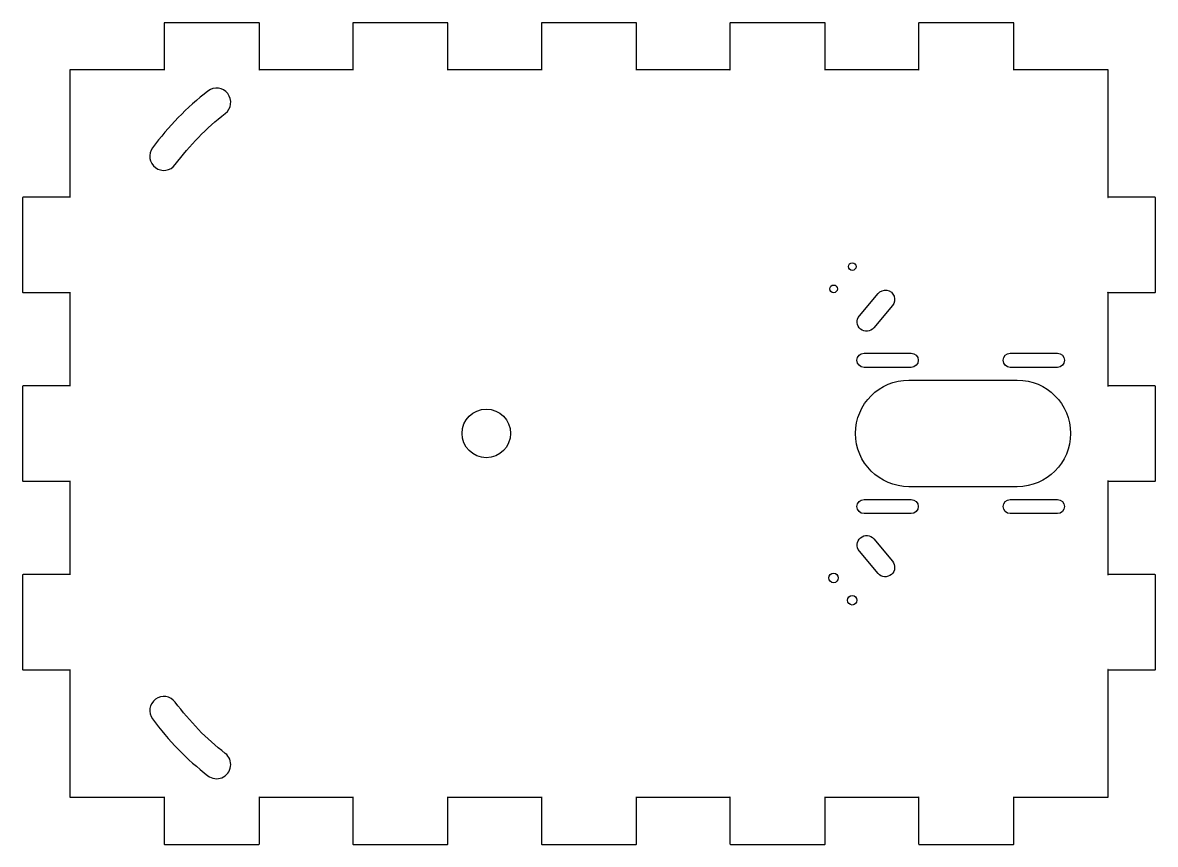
# Model space of a CAD drawing. Header units: millimetres. Extents: x -2 to 238, y -57 to 117.
import ezdxf

# ---------------------------------------------------------------- set-up
doc = ezdxf.new("R2010")
doc.units = ezdxf.units.MM
doc.layers.get('0').update_dxf_attribs({"linetype": 'CONTINUOUS'})

msp = doc.modelspace()

# ---------------------------------------------------------------- linework, layer by layer
for points in [[(228.28, 59.88), (238.2, 59.88), (238.25, 59.91), (238.28, 59.97), (238.28, 80), (238.25, 80.05), (238.2, 80.08), (228.28, 80.08), (228.27, 80.08), (228.24, 80.07), (228.24, 80.05), (228.27, 80.04), (228.28, 80.07), (228.28, 80.08), (228.28, 107), (228.25, 107.05), (228.2, 107.08), (208.28, 107.08), (208.27, 107.08), (208.24, 107.07), (208.24, 107.05), (208.27, 107.04), (208.28, 107.07), (208.28, 107.08), (208.28, 117), (208.25, 117.05), (208.2, 117.08), (188.16, 117.08), (188.11, 117.05), (188.08, 117), (188.08, 107.08), (188.08, 107.07), (188.1, 107.04), (188.12, 107.05), (188.12, 107.07), (188.09, 107.08), (188.08, 107.08), (168.28, 107.08), (168.27, 107.08), (168.24, 107.07), (168.24, 107.05), (168.27, 107.04), (168.28, 107.07), (168.28, 107.08), (168.28, 117), (168.25, 117.05), (168.2, 117.08), (148.16, 117.08), (148.11, 117.05), (148.08, 117), (148.08, 107.08), (148.08, 107.07), (148.1, 107.04), (148.12, 107.05), (148.12, 107.07), (148.09, 107.08), (148.08, 107.08), (128.28, 107.08), (128.27, 107.08), (128.24, 107.07), (128.24, 107.05), (128.27, 107.04), (128.28, 107.07), (128.28, 107.08), (128.28, 117), (128.25, 117.05), (128.2, 117.08), (108.17, 117.08), (108.11, 117.05), (108.08, 117), (108.08, 107.08), (108.08, 107.07), (108.1, 107.04), (108.12, 107.05), (108.12, 107.07), (108.09, 107.08), (108.08, 107.08), (88.28, 107.08), (88.27, 107.08), (88.24, 107.07), (88.24, 107.05), (88.27, 107.04), (88.28, 107.07), (88.28, 107.08), (88.28, 117), (88.25, 117.05), (88.2, 117.08), (68.16, 117.08), (68.11, 117.05), (68.08, 117), (68.08, 107.08), (68.08, 107.07), (68.09, 107.04), (68.12, 107.05), (68.12, 107.07), (68.09, 107.08), (68.08, 107.08), (48.28, 107.08), (48.27, 107.08), (48.24, 107.07), (48.24, 107.05), (48.27, 107.04), (48.28, 107.07), (48.28, 107.08), (48.28, 117), (48.25, 117.05), (48.2, 117.08), (28.16, 117.08), (28.11, 117.05), (28.08, 117), (28.08, 107.08), (28.08, 107.07), (28.1, 107.04), (28.12, 107.05), (28.12, 107.07), (28.09, 107.08), (28.08, 107.08), (8.16, 107.08), (8.11, 107.05), (8.08, 107), (8.08, 80.08), (8.08, 80.07), (8.1, 80.04), (8.12, 80.05), (8.12, 80.07), (8.09, 80.08), (8.08, 80.08), (-1.84, 80.08), (-1.89, 80.05), (-1.92, 80), (-1.92, 59.97), (-1.89, 59.91), (-1.84, 59.88), (8.08, 59.88), (8.09, 59.88), (8.12, 59.9), (8.12, 59.92), (8.1, 59.92), (8.08, 59.89), (8.08, 59.88), (8.08, 40.08), (8.08, 40.07), (8.1, 40.04), (8.12, 40.05), (8.12, 40.07), (8.09, 40.08), (8.08, 40.08), (-1.84, 40.08), (-1.89, 40.05), (-1.92, 40), (-1.92, 19.97), (-1.89, 19.91), (-1.84, 19.88), (8.08, 19.88), (8.09, 19.88), (8.12, 19.9), (8.12, 19.92), (8.1, 19.92), (8.08, 19.89), (8.08, 19.88), (8.08, 0.08), (8.08, 0.07), (8.1, 0.04), (8.12, 0.04), (8.12, 0.07), (8.09, 0.08), (8.08, 0.08), (-1.84, 0.08), (-1.89, 0.05), (-1.92, 0), (-1.92, -20.03), (-1.89, -20.09), (-1.84, -20.12), (8.08, -20.12), (8.09, -20.12), (8.12, -20.1), (8.12, -20.08), (8.1, -20.07), (8.08, -20.11), (8.08, -20.12), (8.08, -47.03), (8.11, -47.09), (8.16, -47.12), (28.08, -47.12), (28.09, -47.12), (28.12, -47.1), (28.12, -47.08), (28.1, -47.08), (28.08, -47.11), (28.08, -47.12), (28.08, -57.03), (28.11, -57.09), (28.16, -57.12), (48.2, -57.12), (48.25, -57.09), (48.28, -57.03), (48.28, -47.12), (48.28, -47.11), (48.27, -47.08), (48.24, -47.08), (48.24, -47.1), (48.27, -47.12), (48.28, -47.12), (68.08, -47.12), (68.09, -47.12), (68.12, -47.1), (68.12, -47.08), (68.09, -47.08), (68.08, -47.11), (68.08, -47.12), (68.08, -57.03), (68.11, -57.09), (68.16, -57.12), (88.2, -57.12), (88.25, -57.09), (88.28, -57.03), (88.28, -47.12), (88.28, -47.11), (88.27, -47.08), (88.24, -47.08), (88.24, -47.1), (88.27, -47.12), (88.28, -47.12), (108.08, -47.12), (108.09, -47.12), (108.12, -47.1), (108.12, -47.08), (108.1, -47.08), (108.08, -47.11), (108.08, -47.12), (108.08, -57.03), (108.11, -57.09), (108.17, -57.12), (128.2, -57.12), (128.25, -57.09), (128.28, -57.03), (128.28, -47.12), (128.28, -47.11), (128.27, -47.08), (128.24, -47.08), (128.24, -47.1), (128.27, -47.12), (128.28, -47.12), (148.08, -47.12), (148.09, -47.12), (148.12, -47.1), (148.12, -47.08), (148.1, -47.08), (148.08, -47.11), (148.08, -47.12), (148.08, -57.03), (148.11, -57.09), (148.16, -57.12), (168.2, -57.12), (168.25, -57.09), (168.28, -57.03), (168.28, -47.12), (168.28, -47.11), (168.27, -47.08), (168.24, -47.08), (168.24, -47.1), (168.27, -47.12), (168.28, -47.12), (188.08, -47.12), (188.09, -47.12), (188.12, -47.1), (188.12, -47.08), (188.1, -47.08), (188.08, -47.11), (188.08, -47.12), (188.08, -57.03), (188.11, -57.09), (188.16, -57.12), (208.2, -57.12), (208.25, -57.09), (208.28, -57.03), (208.28, -47.12), (208.28, -47.11), (208.27, -47.08), (208.24, -47.08), (208.24, -47.1), (208.27, -47.12), (208.28, -47.12), (228.2, -47.12), (228.25, -47.09), (228.28, -47.03), (228.28, -20.12), (228.28, -20.11), (228.27, -20.07), (228.24, -20.08), (228.24, -20.1), (228.27, -20.12), (228.28, -20.12), (238.2, -20.12), (238.25, -20.09), (238.28, -20.03), (238.28, 0), (238.25, 0.05), (238.2, 0.08), (228.28, 0.08), (228.27, 0.08), (228.24, 0.07), (228.24, 0.04), (228.27, 0.04), (228.28, 0.07), (228.28, 0.08), (228.28, 19.88), (228.28, 19.89), (228.27, 19.92), (228.24, 19.92), (228.24, 19.9), (228.27, 19.88), (228.28, 19.88), (238.2, 19.88), (238.25, 19.91), (238.28, 19.97), (238.28, 40), (238.25, 40.05), (238.2, 40.08), (228.28, 40.08), (228.27, 40.08), (228.24, 40.07), (228.24, 40.05), (228.27, 40.04), (228.28, 40.07), (228.28, 40.08)], [(228.28, 59.88), (228.27, 59.88), (228.24, 59.9), (228.24, 59.92), (228.27, 59.92), (228.28, 59.89)]]:
    msp.add_lwpolyline(points, close=True)
for points in [[(37.37, 102.58, 0.06898), (25.62, 90.54, 1), (30.44, 86.98, -0.06898), (41.05, 97.83, 1)], [(175.51, 54.94), (179.48, 59.67, -1), (182.54, 57.1), (178.57, 52.37, -1)], [(176.5, 47), (186.5, 47, -1), (186.5, 44), (176.5, 44, -1)], [(207.5, 47), (217.5, 47, -1), (217.5, 44), (207.5, 44, -1)], [(186, 41.3), (209, 41.3, -1), (209, 18.7), (186, 18.7, -1)], [(176.5, 16), (186.5, 16, -1), (186.5, 13), (176.5, 13, -1)], [(207.5, 16), (217.5, 16, -1), (217.5, 13), (207.5, 13, -1)], [(179.48, 0.33), (175.51, 5.06, -1), (178.57, 7.63), (182.54, 2.9, -1)], [(25.62, -30.54, 0.06898), (37.37, -42.58, 1), (41.05, -37.83, -0.06898), (30.44, -26.98, 1)]]:
    msp.add_lwpolyline(points, format="xyb", close=True)
for centre, radius in [((174.01, 65.38), 0.812), ((170.04, 60.65), 0.812), ((96.4, 30), 5.15), ((170.04, -0.65), 1), ((174.01, -5.38), 1)]:
    msp.add_circle(centre, radius)

doc.saveas('drawing.dxf')
